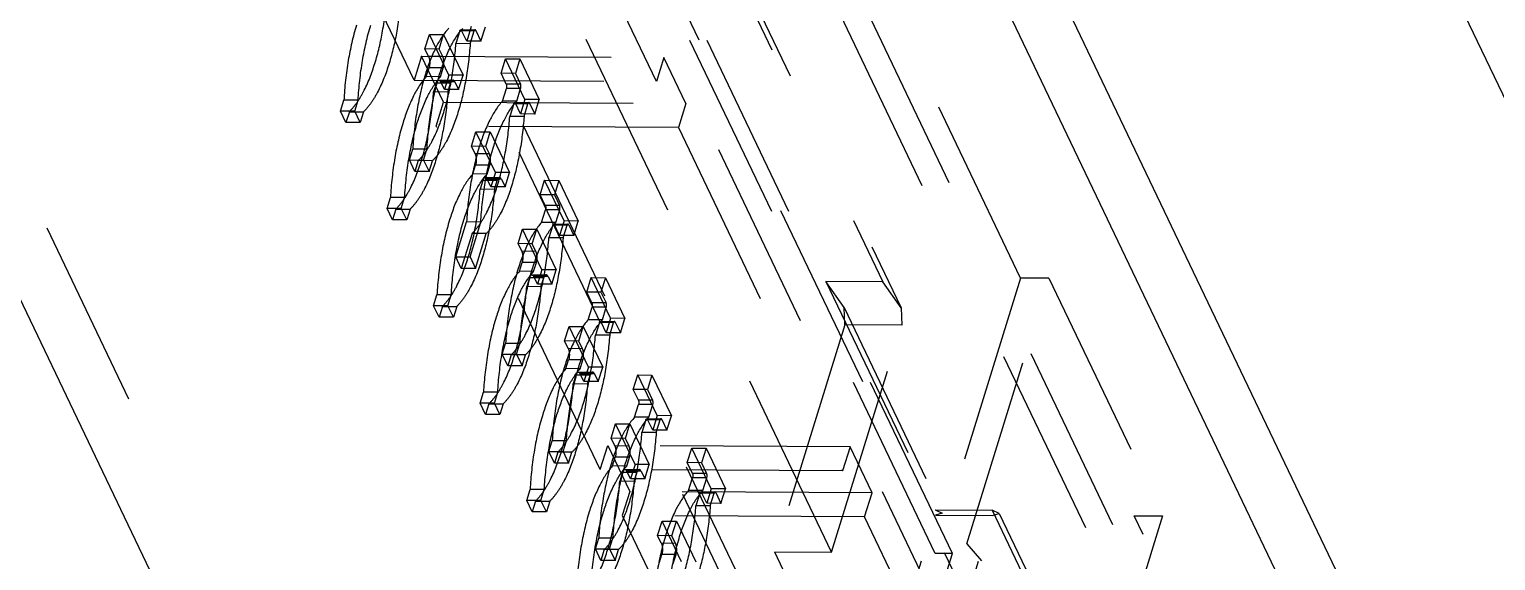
# Model space of a CAD drawing. Header units: millimetres. Extents: x 753 to 1632, y 352 to 973.
# Drawn here: x 1202.77 to 1226.53, y 806.15 to 814.77 of the extents above; entities that cross this region are included whole.
import ezdxf

# ---------------------------------------------------------------- set-up
doc = ezdxf.new("R2010")
doc.units = ezdxf.units.MM
doc.header["$LTSCALE"] = 30.734
doc.linetypes.add('HIDDEN', pattern=[0.2, 0.1, -0.1])
doc.layers.get('0').update_dxf_attribs({"linetype": 'CONTINUOUS'})
doc.layers.add('DEFAULT_2', color=8, linetype='HIDDEN')

msp = doc.modelspace()

# ---------------------------------------------------------------- linework, layer by layer
at = {"color": 3, "linetype": 'Continuous'}
for p, q in [((1200.01725, 815.84348), (1211.8928, 790.98005)), ((1230.18248, 790.87127), (1218.30693, 815.73469)), ((1225.6967, 815.69074), (1237.57225, 790.82731))]:
    msp.add_line(p, q, dxfattribs=at)
at = {"color": 7, "linetype": 'Continuous'}
msp.add_line((1230.56979, 792.12459), (1219.29567, 815.72881), dxfattribs=at)
at = {"layer": 'DEFAULT_2', "color": 8, "linetype": 'HIDDEN'}
for p, q in [((1209.64409, 822.92325), (1220.09161, 801.04965)), ((1210.82678, 822.76126), (1216.59979, 810.67452)), ((1222.9733, 801.18746), (1212.67422, 822.75027)), ((1218.82728, 810.73565), (1213.01568, 822.90319)), ((1211.12034, 822.33813), (1216.89335, 810.2514)), ((1222.5345, 801.14059), (1212.41355, 822.33044)), ((1208.11587, 818.76908), (1218.86028, 796.27389)), ((1217.4475, 806.27069), (1211.48745, 818.74902)), ((1208.05251, 818.32318), (1218.3694, 796.72308)), ((1215.7666, 806.28878), (1209.9936, 818.37552)), ((1211.28681, 818.36782), (1221.28899, 797.4266)), ((1217.72461, 806.26904), (1211.97833, 818.29983)), ((1200.40455, 817.0968), (1212.28011, 792.23338)), ((1209.00304, 813.94636), (1207.60469, 816.87403)), ((1212.92885, 813.92301), (1211.53051, 816.85068)), ((1209.17919, 814.45366), (1209.25181, 814.68866)), ((1209.56651, 814.02978), (1209.25181, 814.68866)), ((1209.25181, 814.68866), (1209.48274, 814.68729)), ((1209.41012, 814.45229), (1209.48274, 814.68729)), ((1209.48274, 814.68729), (1209.79744, 814.02841)), ((1209.74574, 814.74576), (1209.68218, 814.54008)), ((1209.97667, 814.74439), (1209.74574, 814.74576)), ((1209.76088, 814.76468), (1209.99181, 814.76331)), ((1209.85582, 814.5798), (1209.77269, 814.75385)), ((1210.00362, 814.75247), (1209.77269, 814.75385)), ((1209.92844, 814.8148), (1209.85582, 814.5798)), ((1209.91311, 814.53871), (1209.97667, 814.74439)), ((1210.00362, 814.75247), (1210.08675, 814.57843)), ((1210.08675, 814.57843), (1210.15937, 814.81343)), ((1209.23857, 814.32935), (1209.17919, 814.45366)), ((1209.41012, 814.45229), (1209.17919, 814.45366)), ((1209.4695, 814.32797), (1209.41012, 814.45229)), ((1209.91311, 814.53871), (1209.68218, 814.54008)), ((1210.08675, 814.57843), (1209.85582, 814.5798)), ((1209.12407, 814.33802), (1209.00304, 813.94636)), ((1209.48034, 813.59212), (1209.12407, 814.33802)), ((1209.12407, 814.33802), (1213.04989, 814.31467)), ((1209.2015, 814.0037), (1209.24569, 814.14671)), ((1209.4695, 814.32797), (1209.23857, 814.32935)), ((1209.47662, 814.14534), (1209.24569, 814.14671)), ((1209.43243, 814.00233), (1209.47662, 814.14534)), ((1210.41328, 814.05773), (1210.4859, 814.29273)), ((1210.8006, 813.63385), (1210.4859, 814.29273)), ((1210.4859, 814.29273), (1210.71683, 814.29136)), ((1210.71683, 814.29136), (1210.64421, 814.05636)), ((1210.71683, 814.29136), (1211.03153, 813.63248)), ((1213.04989, 814.31467), (1212.92885, 813.92301)), ((1213.40615, 813.56877), (1213.04989, 814.31467)), ((1209.00304, 813.94636), (1212.92885, 813.92301)), ((1209.43243, 814.00233), (1209.2015, 814.0037)), ((1209.36445, 813.89807), (1209.32026, 813.75507)), ((1209.59538, 813.8967), (1209.36445, 813.89807)), ((1209.40382, 813.94727), (1209.63475, 813.94589)), ((1209.49389, 813.79478), (1209.43451, 813.9191)), ((1209.66544, 813.91773), (1209.43451, 813.9191)), ((1209.56651, 814.02978), (1209.49389, 813.79478)), ((1209.55119, 813.75369), (1209.59538, 813.8967)), ((1209.79744, 814.02841), (1209.56651, 814.02978)), ((1209.66544, 813.91773), (1209.72482, 813.79341)), ((1209.72482, 813.79341), (1209.79744, 814.02841)), ((1210.49641, 813.88369), (1210.41328, 814.05773)), ((1210.64421, 814.05636), (1210.41328, 814.05773)), ((1210.72734, 813.88232), (1210.49641, 813.88369)), ((1210.64421, 814.05636), (1210.72734, 813.88232)), ((1209.55119, 813.75369), (1209.32026, 813.75507)), ((1209.72482, 813.79341), (1209.49389, 813.79478)), ((1210.43559, 813.60777), (1210.49915, 813.81345)), ((1210.73008, 813.81207), (1210.49915, 813.81345)), ((1210.66652, 813.6064), (1210.73008, 813.81207)), ((1207.81171, 813.44631), (1207.866, 813.62198)), ((1207.90078, 813.25983), (1207.81171, 813.44631)), ((1208.04264, 813.44494), (1207.81171, 813.44631)), ((1208.09693, 813.62061), (1207.866, 813.62198)), ((1207.95506, 813.43551), (1207.90078, 813.25983)), ((1207.95506, 813.43551), (1208.18599, 813.43413)), ((1208.04264, 813.44494), (1208.09693, 813.62061)), ((1208.13171, 813.25846), (1208.04264, 813.44494)), ((1208.18599, 813.43413), (1208.13171, 813.25846)), ((1209.35931, 813.20046), (1209.48034, 813.59212)), ((1209.48034, 813.59212), (1213.40615, 813.56877)), ((1210.66652, 813.6064), (1210.43559, 813.60777)), ((1210.6179, 813.56481), (1210.55435, 813.35914)), ((1210.84884, 813.56344), (1210.6179, 813.56481)), ((1210.63305, 813.58373), (1210.86398, 813.58236)), ((1210.72798, 813.39885), (1210.64485, 813.5729)), ((1210.87578, 813.57152), (1210.64485, 813.5729)), ((1210.8006, 813.63385), (1210.72798, 813.39885)), ((1210.78528, 813.35776), (1210.84884, 813.56344)), ((1211.03153, 813.63248), (1210.8006, 813.63385)), ((1210.87578, 813.57152), (1210.95891, 813.39748)), ((1210.95891, 813.39748), (1211.03153, 813.63248)), ((1213.40615, 813.56877), (1213.28512, 813.17711)), ((1208.13171, 813.25846), (1207.90078, 813.25983)), ((1212.01943, 807.63105), (1209.35931, 813.20046)), ((1213.28512, 813.17711), (1209.35931, 813.20046)), ((1210.78528, 813.35776), (1210.55435, 813.35914)), ((1210.95891, 813.39748), (1210.72798, 813.39885)), ((1213.28512, 813.17711), (1215.94524, 807.6077)), ((1209.93329, 812.87484), (1210.00591, 813.10984)), ((1210.32061, 812.45095), (1210.00591, 813.10984)), ((1210.00591, 813.10984), (1210.23684, 813.10846)), ((1210.16422, 812.87346), (1210.23684, 813.10846)), ((1210.23684, 813.10846), (1210.55154, 812.44958)), ((1208.92774, 812.6525), (1208.98202, 812.82817)), ((1209.21295, 812.8268), (1208.98202, 812.82817)), ((1209.15867, 812.65113), (1209.21295, 812.8268)), ((1209.99266, 812.75052), (1209.93329, 812.87484)), ((1210.16422, 812.87346), (1209.93329, 812.87484)), ((1210.2236, 812.74915), (1209.99266, 812.75052)), ((1210.2236, 812.74915), (1210.16422, 812.87346)), ((1209.0168, 812.46602), (1208.92774, 812.6525)), ((1208.92774, 812.6525), (1209.15867, 812.65113)), ((1209.07109, 812.6417), (1209.0168, 812.46602)), ((1209.24773, 812.46465), (1209.0168, 812.46602)), ((1209.30202, 812.64032), (1209.07109, 812.6417)), ((1209.15867, 812.65113), (1209.24773, 812.46465)), ((1209.24773, 812.46465), (1209.30202, 812.64032)), ((1209.9556, 812.42487), (1209.99979, 812.56788)), ((1210.23072, 812.56651), (1209.99979, 812.56788)), ((1210.18653, 812.4235), (1210.23072, 812.56651)), ((1210.18653, 812.4235), (1209.9556, 812.42487)), ((1210.11855, 812.31925), (1210.07435, 812.17624)), ((1210.34948, 812.31787), (1210.11855, 812.31925)), ((1210.15792, 812.36844), (1210.38885, 812.36707)), ((1210.24799, 812.21596), (1210.18861, 812.34027)), ((1210.41954, 812.3389), (1210.18861, 812.34027)), ((1210.32061, 812.45095), (1210.24799, 812.21596)), ((1210.30528, 812.17486), (1210.34948, 812.31787)), ((1210.55154, 812.44958), (1210.32061, 812.45095)), ((1210.41954, 812.3389), (1210.47892, 812.21458)), ((1210.47892, 812.21458), (1210.55154, 812.44958)), ((1211.04634, 812.08724), (1211.11896, 812.32224)), ((1211.43367, 811.66336), (1211.11896, 812.32224)), ((1211.11896, 812.32224), (1211.34989, 812.32087)), ((1211.34989, 812.32087), (1211.27727, 812.08587)), ((1211.34989, 812.32087), (1211.6646, 811.66199)), ((1208.56581, 811.86748), (1208.62009, 812.04315)), ((1208.85103, 812.04178), (1208.62009, 812.04315)), ((1208.79674, 811.86611), (1208.85103, 812.04178)), ((1210.30528, 812.17486), (1210.07435, 812.17624)), ((1210.47892, 812.21458), (1210.24799, 812.21596)), ((1211.12947, 811.9132), (1211.04634, 812.08724)), ((1211.27727, 812.08587), (1211.04634, 812.08724)), ((1211.27727, 812.08587), (1211.3604, 811.91183)), ((1208.65487, 811.68101), (1208.56581, 811.86748)), ((1208.79674, 811.86611), (1208.56581, 811.86748)), ((1208.70916, 811.85668), (1208.65487, 811.68101)), ((1208.70916, 811.85668), (1208.94009, 811.8553)), ((1208.8858, 811.67963), (1208.79674, 811.86611)), ((1208.94009, 811.8553), (1208.8858, 811.67963)), ((1211.06866, 811.63728), (1211.13221, 811.84295)), ((1211.3604, 811.91183), (1211.12947, 811.9132)), ((1211.36314, 811.84158), (1211.13221, 811.84295)), ((1211.29959, 811.63591), (1211.36314, 811.84158)), ((1208.8858, 811.67963), (1208.65487, 811.68101)), ((1209.67886, 811.07989), (1209.85419, 811.64722)), ((1210.08512, 811.64585), (1209.85419, 811.64722)), ((1209.9098, 811.07851), (1210.08512, 811.64585)), ((1210.68738, 811.29601), (1210.76, 811.53101)), ((1211.07471, 810.87213), (1210.76, 811.53101)), ((1210.76, 811.53101), (1210.99093, 811.52963)), ((1210.91832, 811.29464), (1210.99093, 811.52963)), ((1210.99093, 811.52963), (1211.30564, 810.87075)), ((1211.29959, 811.63591), (1211.06866, 811.63728)), ((1211.25097, 811.59432), (1211.18741, 811.38865)), ((1211.4819, 811.59295), (1211.25097, 811.59432)), ((1211.26611, 811.61324), (1211.49704, 811.61187)), ((1211.36105, 811.42836), (1211.27792, 811.60241)), ((1211.50885, 811.60103), (1211.27792, 811.60241)), ((1211.43367, 811.66336), (1211.36105, 811.42836)), ((1211.41834, 811.38727), (1211.4819, 811.59295)), ((1211.6646, 811.66199), (1211.43367, 811.66336)), ((1211.50885, 811.60103), (1211.59198, 811.42699)), ((1211.59198, 811.42699), (1211.6646, 811.66199)), ((1209.94325, 811.46075), (1209.76793, 810.89341)), ((1210.17418, 811.45938), (1209.94325, 811.46075)), ((1209.99886, 810.89204), (1210.17418, 811.45938)), ((1210.74676, 811.17169), (1210.68738, 811.29601)), ((1210.91832, 811.29464), (1210.68738, 811.29601)), ((1210.97769, 811.17032), (1210.91832, 811.29464)), ((1211.41834, 811.38727), (1211.18741, 811.38865)), ((1211.59198, 811.42699), (1211.36105, 811.42836)), ((1209.76793, 810.89341), (1209.67886, 811.07989)), ((1209.67886, 811.07989), (1209.9098, 811.07851)), ((1209.9098, 811.07851), (1209.99886, 810.89204)), ((1210.97769, 811.17032), (1210.74676, 811.17169)), ((1209.99886, 810.89204), (1209.76793, 810.89341)), ((1210.7097, 810.84605), (1210.75389, 810.98905)), ((1210.94063, 810.84467), (1210.7097, 810.84605)), ((1210.98482, 810.98768), (1210.75389, 810.98905)), ((1210.94063, 810.84467), (1210.98482, 810.98768)), ((1211.07471, 810.87213), (1211.00209, 810.63713)), ((1211.30564, 810.87075), (1211.07471, 810.87213)), ((1211.23302, 810.63576), (1211.30564, 810.87075)), ((1210.87265, 810.74042), (1210.82845, 810.59741)), ((1211.05938, 810.59604), (1210.82845, 810.59741)), ((1211.10358, 810.73905), (1210.87265, 810.74042)), ((1210.91201, 810.78961), (1211.14294, 810.78824)), ((1211.00209, 810.63713), (1210.94271, 810.76145)), ((1211.17364, 810.76007), (1210.94271, 810.76145)), ((1211.23302, 810.63576), (1211.00209, 810.63713)), ((1211.05938, 810.59604), (1211.10358, 810.73905)), ((1211.17364, 810.76007), (1211.23302, 810.63576)), ((1211.80044, 810.50842), (1211.87306, 810.74341)), ((1212.18776, 810.08453), (1211.87306, 810.74341)), ((1211.87306, 810.74341), (1212.10399, 810.74204)), ((1212.10399, 810.74204), (1212.03137, 810.50704)), ((1212.10399, 810.74204), (1212.41869, 810.08316)), ((1215.67606, 810.68002), (1217.44552, 806.97537)), ((1215.96963, 810.2569), (1215.67606, 810.68002)), ((1216.59979, 810.67452), (1215.67606, 810.68002)), ((1216.89335, 810.2514), (1216.59979, 810.67452)), ((1218.82728, 810.73565), (1217.4475, 806.27069)), ((1217.95777, 806.42461), (1219.28914, 810.73291)), ((1219.28914, 810.73291), (1218.82728, 810.73565)), ((1219.28914, 810.73291), (1221.12985, 806.87907)), ((1209.31991, 810.28865), (1209.37419, 810.46433)), ((1209.60512, 810.46295), (1209.37419, 810.46433)), ((1209.55084, 810.28728), (1209.60512, 810.46295)), ((1211.88357, 810.33437), (1211.80044, 810.50842)), ((1212.03137, 810.50704), (1211.80044, 810.50842)), ((1212.1145, 810.333), (1211.88357, 810.33437)), ((1212.03137, 810.50704), (1212.1145, 810.333)), ((1209.40897, 810.10218), (1209.31991, 810.28865)), ((1209.55084, 810.28728), (1209.31991, 810.28865)), ((1209.46326, 810.27785), (1209.40897, 810.10218)), ((1209.6399, 810.1008), (1209.40897, 810.10218)), ((1209.46326, 810.27785), (1209.69419, 810.27648)), ((1209.6399, 810.1008), (1209.55084, 810.28728)), ((1209.69419, 810.27648), (1209.6399, 810.1008)), ((1211.82275, 810.05845), (1211.88631, 810.26413)), ((1212.11724, 810.26275), (1211.88631, 810.26413)), ((1212.05368, 810.05708), (1212.11724, 810.26275)), ((1212.18776, 810.08453), (1212.11514, 809.84954)), ((1212.41869, 810.08316), (1212.18776, 810.08453)), ((1212.34607, 809.84816), (1212.41869, 810.08316)), ((1215.98059, 809.97591), (1215.96963, 810.2569)), ((1215.96963, 810.2569), (1217.56095, 806.9252)), ((1216.89335, 810.2514), (1216.90431, 809.97042)), ((1211.44148, 809.71718), (1211.5141, 809.95218)), ((1211.8288, 809.2933), (1211.5141, 809.95218)), ((1211.5141, 809.95218), (1211.74503, 809.95081)), ((1211.67241, 809.71581), (1211.74503, 809.95081)), ((1211.74503, 809.95081), (1212.05973, 809.29193)), ((1212.05368, 810.05708), (1211.82275, 810.05845)), ((1212.00507, 810.01549), (1211.94151, 809.80982)), ((1212.236, 810.01412), (1212.00507, 810.01549)), ((1212.02021, 810.03441), (1212.25114, 810.03304)), ((1212.11514, 809.84954), (1212.03202, 810.02358)), ((1212.26295, 810.02221), (1212.03202, 810.02358)), ((1212.34607, 809.84816), (1212.11514, 809.84954)), ((1212.17244, 809.80844), (1212.236, 810.01412)), ((1212.26295, 810.02221), (1212.34607, 809.84816)), ((1215.98059, 809.97591), (1214.84288, 806.29428)), ((1215.7666, 806.28878), (1216.90431, 809.97042)), ((1216.90431, 809.97042), (1215.98059, 809.97591)), ((1210.43296, 809.50106), (1210.48725, 809.67673)), ((1210.71818, 809.67536), (1210.48725, 809.67673)), ((1210.66389, 809.49969), (1210.71818, 809.67536)), ((1211.50086, 809.59286), (1211.44148, 809.71718)), ((1211.67241, 809.71581), (1211.44148, 809.71718)), ((1211.73179, 809.59149), (1211.67241, 809.71581)), ((1212.17244, 809.80844), (1211.94151, 809.80982)), ((1210.52203, 809.31458), (1210.43296, 809.50106)), ((1210.43296, 809.50106), (1210.66389, 809.49969)), ((1210.57632, 809.49026), (1210.52203, 809.31458)), ((1210.80725, 809.48888), (1210.57632, 809.49026)), ((1210.66389, 809.49969), (1210.75296, 809.31321)), ((1210.75296, 809.31321), (1210.80725, 809.48888)), ((1211.46379, 809.26722), (1211.50799, 809.41023)), ((1211.73179, 809.59149), (1211.50086, 809.59286)), ((1211.73892, 809.40885), (1211.50799, 809.41023)), ((1211.69472, 809.26584), (1211.73892, 809.40885)), ((1210.75296, 809.31321), (1210.52203, 809.31458)), ((1211.69472, 809.26584), (1211.46379, 809.26722)), ((1211.62674, 809.16159), (1211.58255, 809.01858)), ((1211.85767, 809.16022), (1211.62674, 809.16159)), ((1211.66611, 809.21078), (1211.89704, 809.20941)), ((1211.75618, 809.0583), (1211.69681, 809.18262)), ((1211.92774, 809.18124), (1211.69681, 809.18262)), ((1211.8288, 809.2933), (1211.75618, 809.0583)), ((1211.81348, 809.01721), (1211.85767, 809.16022)), ((1212.05973, 809.29193), (1211.8288, 809.2933)), ((1211.92774, 809.18124), (1211.98712, 809.05693)), ((1211.98712, 809.05693), (1212.05973, 809.29193)), ((1212.55454, 808.92959), (1212.62716, 809.16459)), ((1212.94186, 808.50571), (1212.62716, 809.16459)), ((1212.62716, 809.16459), (1212.85809, 809.16321)), ((1212.85809, 809.16321), (1212.78547, 808.92821)), ((1212.85809, 809.16321), (1213.17279, 808.50433)), ((1211.81348, 809.01721), (1211.58255, 809.01858)), ((1211.98712, 809.05693), (1211.75618, 809.0583)), ((1212.63767, 808.75554), (1212.55454, 808.92959)), ((1212.78547, 808.92821), (1212.55454, 808.92959)), ((1212.78547, 808.92821), (1212.8686, 808.75417)), ((1210.074, 808.70983), (1210.12829, 808.8855)), ((1210.16307, 808.52335), (1210.074, 808.70983)), ((1210.30493, 808.70845), (1210.074, 808.70983)), ((1210.35922, 808.88413), (1210.12829, 808.8855)), ((1210.21736, 808.69902), (1210.16307, 808.52335)), ((1210.21736, 808.69902), (1210.44829, 808.69765)), ((1210.30493, 808.70845), (1210.35922, 808.88413)), ((1210.394, 808.52198), (1210.30493, 808.70845)), ((1210.44829, 808.69765), (1210.394, 808.52198)), ((1212.57685, 808.47962), (1212.64041, 808.6853)), ((1212.8686, 808.75417), (1212.63767, 808.75554)), ((1212.87134, 808.68393), (1212.64041, 808.6853)), ((1212.80778, 808.47825), (1212.87134, 808.68393)), ((1210.394, 808.52198), (1210.16307, 808.52335)), ((1212.80778, 808.47825), (1212.57685, 808.47962)), ((1212.75917, 808.43666), (1212.69561, 808.23099)), ((1212.9901, 808.43529), (1212.75917, 808.43666)), ((1212.77431, 808.45558), (1213.00524, 808.45421)), ((1212.86924, 808.27071), (1212.78611, 808.44475)), ((1213.01704, 808.44338), (1212.78611, 808.44475)), ((1212.94186, 808.50571), (1212.86924, 808.27071)), ((1212.92654, 808.22962), (1212.9901, 808.43529)), ((1213.17279, 808.50433), (1212.94186, 808.50571)), ((1213.01704, 808.44338), (1213.10017, 808.26933)), ((1213.10017, 808.26933), (1213.17279, 808.50433)), ((1212.19558, 808.13835), (1212.2682, 808.37335)), ((1212.5829, 807.71447), (1212.2682, 808.37335)), ((1212.2682, 808.37335), (1212.49913, 808.37198)), ((1212.42651, 808.13698), (1212.49913, 808.37198)), ((1212.49913, 808.37198), (1212.81383, 807.7131)), ((1212.92654, 808.22962), (1212.69561, 808.23099)), ((1213.10017, 808.26933), (1212.86924, 808.27071)), ((1211.18706, 807.92223), (1211.24135, 808.09791)), ((1211.47228, 808.09653), (1211.24135, 808.09791)), ((1211.41799, 807.92086), (1211.47228, 808.09653)), ((1212.01943, 807.63105), (1212.14046, 808.02271)), ((1212.14046, 808.02271), (1212.49673, 807.27681)), ((1216.06628, 807.99936), (1212.14046, 808.02271)), ((1212.25496, 808.01404), (1212.19558, 808.13835)), ((1212.42651, 808.13698), (1212.19558, 808.13835)), ((1212.48589, 808.01266), (1212.25496, 808.01404)), ((1212.48589, 808.01266), (1212.42651, 808.13698)), ((1213.42967, 807.74242), (1213.50229, 807.97742)), ((1213.81699, 807.31854), (1213.50229, 807.97742)), ((1213.50229, 807.97742), (1213.73322, 807.97605)), ((1213.73322, 807.97605), (1213.6606, 807.74105)), ((1213.73322, 807.97605), (1214.04792, 807.31717)), ((1216.06628, 807.99936), (1215.94524, 807.6077)), ((1216.42254, 807.25346), (1216.06628, 807.99936)), ((1211.27613, 807.73576), (1211.18706, 807.92223)), ((1211.18706, 807.92223), (1211.41799, 807.92086)), ((1211.33041, 807.91143), (1211.27613, 807.73576)), ((1211.50706, 807.73438), (1211.27613, 807.73576)), ((1211.56134, 807.91006), (1211.33041, 807.91143)), ((1211.41799, 807.92086), (1211.50706, 807.73438)), ((1211.50706, 807.73438), (1211.56134, 807.91006)), ((1212.21789, 807.68839), (1212.26209, 807.8314)), ((1212.49302, 807.83002), (1212.26209, 807.8314)), ((1212.44882, 807.68702), (1212.49302, 807.83002)), ((1212.5829, 807.71447), (1212.51028, 807.47947)), ((1212.81383, 807.7131), (1212.5829, 807.71447)), ((1212.74121, 807.4781), (1212.81383, 807.7131)), ((1213.5128, 807.56838), (1213.42967, 807.74242)), ((1213.6606, 807.74105), (1213.42967, 807.74242)), ((1213.6606, 807.74105), (1213.74373, 807.56701)), ((1215.94524, 807.6077), (1212.01943, 807.63105)), ((1212.44882, 807.68702), (1212.21789, 807.68839)), ((1212.38084, 807.58276), (1212.33665, 807.43976)), ((1212.61177, 807.58139), (1212.38084, 807.58276)), ((1212.42021, 807.63196), (1212.65114, 807.63058)), ((1212.51028, 807.47947), (1212.4509, 807.60379)), ((1212.68184, 807.60242), (1212.4509, 807.60379)), ((1212.74121, 807.4781), (1212.51028, 807.47947)), ((1212.56758, 807.43838), (1212.61177, 807.58139)), ((1212.68184, 807.60242), (1212.74121, 807.4781)), ((1213.45198, 807.29246), (1213.51554, 807.49813)), ((1213.74373, 807.56701), (1213.5128, 807.56838)), ((1213.74647, 807.49676), (1213.51554, 807.49813)), ((1213.68291, 807.29109), (1213.74647, 807.49676)), ((1210.8281, 807.131), (1210.88239, 807.30667)), ((1211.11332, 807.3053), (1210.88239, 807.30667)), ((1211.05903, 807.12963), (1211.11332, 807.3053)), ((1212.56758, 807.43838), (1212.33665, 807.43976)), ((1212.49673, 807.27681), (1212.3757, 806.88515)), ((1216.42254, 807.25346), (1212.49673, 807.27681)), ((1213.68291, 807.29109), (1213.45198, 807.29246)), ((1213.6343, 807.2495), (1213.57074, 807.04383)), ((1213.86523, 807.24813), (1213.6343, 807.2495)), ((1213.64944, 807.26842), (1213.88037, 807.26705)), ((1213.74437, 807.08354), (1213.66124, 807.25759)), ((1213.89217, 807.25621), (1213.66124, 807.25759)), ((1213.81699, 807.31854), (1213.74437, 807.08354)), ((1213.80167, 807.04245), (1213.86523, 807.24813)), ((1214.04792, 807.31717), (1213.81699, 807.31854)), ((1213.89217, 807.25621), (1213.9753, 807.08217)), ((1213.9753, 807.08217), (1214.04792, 807.31717)), ((1216.30151, 806.86179), (1216.42254, 807.25346)), ((1210.91717, 806.94452), (1210.8281, 807.131)), ((1211.05903, 807.12963), (1210.8281, 807.131)), ((1210.97146, 807.1202), (1210.91717, 806.94452)), ((1210.97146, 807.1202), (1211.20239, 807.11882)), ((1211.1481, 806.94315), (1211.05903, 807.12963)), ((1211.20239, 807.11882), (1211.1481, 806.94315)), ((1213.80167, 807.04245), (1213.57074, 807.04383)), ((1213.9753, 807.08217), (1213.74437, 807.08354)), ((1211.1481, 806.94315), (1210.91717, 806.94452)), ((1212.3757, 806.88515), (1217.92158, 795.27392)), ((1216.30151, 806.86179), (1212.3757, 806.88515)), ((1212.94968, 806.55953), (1213.0223, 806.79452)), ((1213.337, 806.13564), (1213.0223, 806.79452)), ((1213.0223, 806.79452), (1213.25323, 806.79315)), ((1213.18061, 806.55815), (1213.25323, 806.79315)), ((1213.25323, 806.79315), (1213.56793, 806.13427)), ((1217.27679, 804.81989), (1216.30151, 806.86179)), ((1216.31545, 803.21121), (1217.45316, 806.89285)), ((1217.23917, 803.20572), (1218.37688, 806.88735)), ((1217.44552, 806.97537), (1218.36924, 806.96987)), ((1217.44552, 806.97537), (1217.56095, 806.9252)), ((1217.56095, 806.9252), (1217.45316, 806.89285)), ((1217.45316, 806.89285), (1218.37688, 806.88735)), ((1218.36924, 806.96987), (1221.12586, 801.19845)), ((1218.48467, 806.9197), (1218.36924, 806.96987)), ((1218.37688, 806.88735), (1218.48467, 806.9197)), ((1218.48467, 806.9197), (1221.24129, 801.14828)), ((1219.28821, 802.41686), (1220.66799, 806.88182)), ((1221.12985, 806.87907), (1219.79848, 802.57078)), ((1220.66799, 806.88182), (1221.12985, 806.87907)), ((1223.4632, 801.02959), (1220.66799, 806.88182)), ((1211.94116, 806.34341), (1211.99545, 806.51908)), ((1212.22638, 806.5177), (1211.99545, 806.51908)), ((1213.00906, 806.43521), (1212.94968, 806.55953)), ((1213.18061, 806.55815), (1212.94968, 806.55953)), ((1213.23999, 806.43384), (1213.18061, 806.55815)), ((1212.03023, 806.15693), (1211.94116, 806.34341)), ((1211.94116, 806.34341), (1212.17209, 806.34203)), ((1212.08451, 806.3326), (1212.03023, 806.15693)), ((1212.31544, 806.33123), (1212.08451, 806.3326)), ((1212.17209, 806.34203), (1212.22638, 806.5177)), ((1212.17209, 806.34203), (1212.26116, 806.15556)), ((1212.26116, 806.15556), (1212.31544, 806.33123)), ((1213.23999, 806.43384), (1213.00906, 806.43521)), ((1214.84288, 806.29428), (1216.31545, 803.21121)), ((1214.84288, 806.29428), (1215.7666, 806.28878)), ((1219.79848, 802.57078), (1217.95777, 806.42461)), ((1217.95777, 806.42461), (1218.19635, 806.14852)), ((1212.26116, 806.15556), (1212.03023, 806.15693)), ((1212.97199, 806.10956), (1213.01618, 806.25257)), ((1213.24711, 806.2512), (1213.01618, 806.25257)), ((1213.20292, 806.10819), (1213.24711, 806.2512)), ((1217.27679, 804.81989), (1217.72461, 806.26904)), ((1217.72461, 806.26904), (1217.4475, 806.27069))]:
    msp.add_line(p, q, dxfattribs=at)
for points, start_tangent, end_tangent in [([(1208.36779, 814.21727), (1208.49341, 814.7443), (1208.56616, 815.33389)], (0.29524737, 0.95542084), (0.072938, 0.99733648)), ([(1208.79709, 815.33252), (1208.72434, 814.74292), (1208.59872, 814.2159)], (-0.072938, -0.99733648), (-0.29524737, -0.95542084)), ([(1208.0709, 814.83885), (1207.93723, 814.26536), (1207.866, 813.62198)], (-0.29524737, -0.95542084), (-0.05710629, -0.9983681)), ([(1208.09693, 813.62061), (1208.16816, 814.26399), (1208.30183, 814.83748)], (0.05710629, 0.9983681), (0.29524737, 0.95542084)), ([(1209.56343, 814.78872), (1209.35777, 814.4774), (1209.18692, 814.04505)], (-0.66828764, -0.74390297), (-0.29524737, -0.95542084)), ([(1209.41785, 814.04367), (1209.5887, 814.47602), (1209.79436, 814.78735)], (0.29524737, 0.95542084), (0.66828764, 0.74390297)), ([(1209.74574, 814.74576), (1209.74883, 814.7537), (1209.76092, 814.76468)], (0.29524737, 0.95542084), (0.9999345, -0.0114455)), ([(1209.76092, 814.76468), (1209.76409, 814.76395), (1209.77269, 814.75385)], (0.9999345, -0.0114455), (0.43099323, -0.90235516)), ([(1209.99185, 814.76331), (1209.98755, 814.76209), (1209.97667, 814.74439)], (-0.99993413, 0.01147738), (-0.29524737, -0.95542084)), ([(1210.00362, 814.75247), (1210.001, 814.75705), (1209.99185, 814.76331)], (-0.43099323, 0.90235516), (-0.99993413, 0.01147738)), ([(1209.48381, 813.42346), (1209.60944, 813.95049), (1209.68218, 814.54008)], (0.29524737, 0.95542084), (0.072938, 0.99733648)), ([(1209.91311, 814.53871), (1209.84037, 813.94911), (1209.71474, 813.42209)], (-0.072938, -0.99733648), (-0.29524737, -0.95542084)), ([(1207.95506, 813.43551), (1208.07212, 813.57535), (1208.18123, 813.75452), (1208.36779, 814.21727)], (0.71026715, 0.70393222), (0.29524737, 0.95542084)), ([(1208.59872, 814.2159), (1208.41216, 813.75315), (1208.30305, 813.57398), (1208.18599, 813.43413)], (-0.29524737, -0.95542084), (-0.71026715, -0.70393222)), ([(1209.23857, 814.32935), (1209.25094, 814.29067), (1209.25664, 814.24238), (1209.24569, 814.14671)], (0.43099323, -0.90235516), (-0.29524737, -0.95542084)), ([(1209.47662, 814.14534), (1209.48757, 814.24101), (1209.48187, 814.28929), (1209.4695, 814.32797)], (0.29524737, 0.95542084), (-0.43099323, 0.90235516)), ([(1209.2015, 814.0037), (1208.99584, 813.69238), (1208.825, 813.26003)], (-0.66828764, -0.74390297), (-0.29524737, -0.95542084)), ([(1209.18692, 814.04505), (1209.05326, 813.47155), (1208.98202, 812.82817)], (-0.29524737, -0.95542084), (-0.05710629, -0.9983681)), ([(1209.05593, 813.25865), (1209.22677, 813.691), (1209.43243, 814.00233)], (0.29524737, 0.95542084), (0.66828764, 0.74390297)), ([(1209.21295, 812.8268), (1209.28419, 813.47018), (1209.41785, 814.04367)], (0.05710629, 0.9983681), (0.29524737, 0.95542084)), ([(1209.36445, 813.89807), (1209.38202, 813.93437), (1209.40377, 813.94726)], (0.29524737, 0.95542084), (0.99999288, -0.00377348)), ([(1209.40377, 813.94726), (1209.41205, 813.94542), (1209.43451, 813.9191)], (0.99999288, -0.00377348), (0.43099323, -0.90235516)), ([(1209.6347, 813.94589), (1209.61295, 813.93299), (1209.59538, 813.8967)], (-0.99999288, 0.00377348), (-0.29524737, -0.95542084)), ([(1209.66544, 813.91773), (1209.65859, 813.92972), (1209.6347, 813.94589)], (-0.43099323, 0.90235516), (-0.99999288, 0.00377348)), ([(1210.49641, 813.88369), (1210.50336, 813.85024), (1210.49915, 813.81345)], (0.43099323, -0.90235516), (-0.29524737, -0.95542084)), ([(1209.12189, 812.63844), (1209.24751, 813.16547), (1209.32026, 813.75507)], (0.29524737, 0.95542084), (0.072938, 0.99733648)), ([(1209.55119, 813.75369), (1209.47844, 813.16409), (1209.35282, 812.63707)], (-0.072938, -0.99733648), (-0.29524737, -0.95542084)), ([(1210.73008, 813.81207), (1210.73429, 813.84887), (1210.72734, 813.88232)], (0.29524737, 0.95542084), (-0.43099323, 0.90235516)), ([(1209.07109, 812.6417), (1209.18815, 812.78155), (1209.29725, 812.96071), (1209.48381, 813.42346)], (0.71026715, 0.70393222), (0.29524737, 0.95542084)), ([(1209.71474, 813.42209), (1209.52818, 812.95934), (1209.41908, 812.78017), (1209.30202, 812.64032)], (-0.29524737, -0.95542084), (-0.71026715, -0.70393222)), ([(1210.43559, 813.60777), (1210.22993, 813.29645), (1210.05909, 812.8641)], (-0.66828764, -0.74390297), (-0.29524737, -0.95542084)), ([(1210.29002, 812.86272), (1210.46086, 813.29507), (1210.66652, 813.6064)], (0.29524737, 0.95542084), (0.66828764, 0.74390297)), ([(1210.6179, 813.56481), (1210.62099, 813.57275), (1210.63308, 813.58373)], (0.29524737, 0.95542084), (0.9999345, -0.0114455)), ([(1210.63308, 813.58373), (1210.63626, 813.583), (1210.64485, 813.5729)], (0.9999345, -0.0114455), (0.43099323, -0.90235516)), ([(1210.86401, 813.58236), (1210.85972, 813.58114), (1210.84884, 813.56344)], (-0.99993413, 0.01147738), (-0.29524737, -0.95542084)), ([(1210.87578, 813.57152), (1210.87317, 813.5761), (1210.86401, 813.58236)], (-0.43099323, 0.90235516), (-0.99993413, 0.01147738)), ([(1208.825, 813.26003), (1208.69133, 812.68653), (1208.62009, 812.04315)], (-0.29524737, -0.95542084), (-0.05710629, -0.9983681)), ([(1208.85103, 812.04178), (1208.92226, 812.68516), (1209.05593, 813.25865)], (0.05710629, 0.9983681), (0.29524737, 0.95542084)), ([(1210.35598, 812.24251), (1210.4816, 812.76954), (1210.55435, 813.35914)], (0.29524737, 0.95542084), (0.072938, 0.99733648)), ([(1210.78528, 813.35776), (1210.71253, 812.76816), (1210.58691, 812.24114)], (-0.072938, -0.99733648), (-0.29524737, -0.95542084)), ([(1210.05909, 812.8641), (1209.92542, 812.2906), (1209.85419, 811.64722)], (-0.29524737, -0.95542084), (-0.05710629, -0.9983681)), ([(1209.99266, 812.75052), (1210.00504, 812.71184), (1210.01074, 812.66356), (1209.99979, 812.56788)], (0.43099323, -0.90235516), (-0.29524737, -0.95542084)), ([(1210.08512, 811.64585), (1210.15635, 812.28923), (1210.29002, 812.86272)], (0.05710629, 0.9983681), (0.29524737, 0.95542084)), ([(1210.23072, 812.56651), (1210.24167, 812.66218), (1210.23597, 812.71047), (1210.2236, 812.74915)], (0.29524737, 0.95542084), (-0.43099323, 0.90235516)), ([(1208.70916, 811.85668), (1208.82622, 811.99653), (1208.93533, 812.17569), (1209.12189, 812.63844)], (0.71026715, 0.70393222), (0.29524737, 0.95542084)), ([(1209.35282, 812.63707), (1209.16626, 812.17432), (1209.05715, 811.99515), (1208.94009, 811.8553)], (-0.29524737, -0.95542084), (-0.71026715, -0.70393222)), ([(1209.9556, 812.42487), (1209.74994, 812.11355), (1209.57909, 811.6812)], (-0.66828764, -0.74390297), (-0.29524737, -0.95542084)), ([(1209.81002, 811.67983), (1209.98087, 812.11218), (1210.18653, 812.4235)], (0.29524737, 0.95542084), (0.66828764, 0.74390297)), ([(1209.94325, 811.46075), (1210.06031, 811.6006), (1210.16942, 811.77976), (1210.35598, 812.24251)], (0.71026715, 0.70393222), (0.29524737, 0.95542084)), ([(1210.11855, 812.31925), (1210.13611, 812.35554), (1210.15787, 812.36843)], (0.29524737, 0.95542084), (0.99999288, -0.00377348)), ([(1210.15787, 812.36843), (1210.16615, 812.36659), (1210.18861, 812.34027)], (0.99999288, -0.00377348), (0.43099323, -0.90235516)), ([(1210.58691, 812.24114), (1210.40035, 811.77839), (1210.29124, 811.59922), (1210.17418, 811.45938)], (-0.29524737, -0.95542084), (-0.71026715, -0.70393222)), ([(1210.3888, 812.36706), (1210.36704, 812.35417), (1210.34948, 812.31787)], (-0.99999288, 0.00377348), (-0.29524737, -0.95542084)), ([(1210.41954, 812.3389), (1210.41269, 812.3509), (1210.3888, 812.36706)], (-0.43099323, 0.90235516), (-0.99999288, 0.00377348)), ([(1209.87598, 811.05961), (1210.00161, 811.58664), (1210.07435, 812.17624)], (0.29524737, 0.95542084), (0.072938, 0.99733648)), ([(1210.30528, 812.17486), (1210.23254, 811.58527), (1210.10691, 811.05824)], (-0.072938, -0.99733648), (-0.29524737, -0.95542084)), ([(1211.12947, 811.9132), (1211.13643, 811.87975), (1211.13221, 811.84295)], (0.43099323, -0.90235516), (-0.29524737, -0.95542084)), ([(1211.36314, 811.84158), (1211.36736, 811.87838), (1211.3604, 811.91183)], (0.29524737, 0.95542084), (-0.43099323, 0.90235516)), ([(1209.57909, 811.6812), (1209.44543, 811.1077), (1209.37419, 810.46433)], (-0.29524737, -0.95542084), (-0.05710629, -0.9983681)), ([(1209.60512, 810.46295), (1209.67636, 811.10633), (1209.81002, 811.67983)], (0.05710629, 0.9983681), (0.29524737, 0.95542084)), ([(1211.06866, 811.63728), (1210.863, 811.32596), (1210.69215, 810.89361)], (-0.66828764, -0.74390297), (-0.29524737, -0.95542084)), ([(1210.92308, 810.89223), (1211.09393, 811.32458), (1211.29959, 811.63591)], (0.29524737, 0.95542084), (0.66828764, 0.74390297)), ([(1211.25097, 811.59432), (1211.25405, 811.60226), (1211.26615, 811.61324)], (0.29524737, 0.95542084), (0.9999345, -0.0114455)), ([(1211.26615, 811.61324), (1211.26932, 811.61251), (1211.27792, 811.60241)], (0.9999345, -0.0114455), (0.43099323, -0.90235516)), ([(1211.49708, 811.61187), (1211.49278, 811.61065), (1211.4819, 811.59295)], (-0.99993413, 0.01147738), (-0.29524737, -0.95542084)), ([(1211.50885, 811.60103), (1211.50623, 811.60561), (1211.49708, 811.61187)], (-0.43099323, 0.90235516), (-0.99993413, 0.01147738)), ([(1210.98904, 810.27202), (1211.11466, 810.79905), (1211.18741, 811.38865)], (0.29524737, 0.95542084), (0.072938, 0.99733648)), ([(1211.41834, 811.38727), (1211.3456, 810.79767), (1211.21997, 810.27065)], (-0.072938, -0.99733648), (-0.29524737, -0.95542084)), ([(1209.46326, 810.27785), (1209.58032, 810.4177), (1209.68942, 810.59686), (1209.87598, 811.05961)], (0.71026715, 0.70393222), (0.29524737, 0.95542084)), ([(1210.10691, 811.05824), (1209.92035, 810.59549), (1209.81125, 810.41633), (1209.69419, 810.27648)], (-0.29524737, -0.95542084), (-0.71026715, -0.70393222)), ([(1210.74676, 811.17169), (1210.75914, 811.13301), (1210.76484, 811.08473), (1210.75389, 810.98905)], (0.43099323, -0.90235516), (-0.29524737, -0.95542084)), ([(1210.98482, 810.98768), (1210.99577, 811.08335), (1210.99007, 811.13164), (1210.97769, 811.17032)], (0.29524737, 0.95542084), (-0.43099323, 0.90235516)), ([(1210.7097, 810.84605), (1210.50404, 810.53472), (1210.33319, 810.10237)], (-0.66828764, -0.74390297), (-0.29524737, -0.95542084)), ([(1210.69215, 810.89361), (1210.55849, 810.32011), (1210.48725, 809.67673)], (-0.29524737, -0.95542084), (-0.05710629, -0.9983681)), ([(1210.56412, 810.101), (1210.73497, 810.53335), (1210.94063, 810.84467)], (0.29524737, 0.95542084), (0.66828764, 0.74390297)), ([(1210.71818, 809.67536), (1210.78942, 810.31874), (1210.92308, 810.89223)], (0.05710629, 0.9983681), (0.29524737, 0.95542084)), ([(1210.63008, 809.48079), (1210.75571, 810.00781), (1210.82845, 810.59741)], (0.29524737, 0.95542084), (0.072938, 0.99733648)), ([(1211.05938, 810.59604), (1210.98664, 810.00644), (1210.86101, 809.47941)], (-0.072938, -0.99733648), (-0.29524737, -0.95542084)), ([(1210.87265, 810.74042), (1210.89021, 810.77671), (1210.91196, 810.78961)], (0.29524737, 0.95542084), (0.99999288, -0.00377348)), ([(1210.91196, 810.78961), (1210.92025, 810.78777), (1210.94271, 810.76145)], (0.99999288, -0.00377348), (0.43099323, -0.90235516)), ([(1211.14289, 810.78823), (1211.12114, 810.77534), (1211.10358, 810.73905)], (-0.99999288, 0.00377348), (-0.29524737, -0.95542084)), ([(1211.17364, 810.76007), (1211.16679, 810.77207), (1211.14289, 810.78823)], (-0.43099323, 0.90235516), (-0.99999288, 0.00377348)), ([(1211.88357, 810.33437), (1211.89052, 810.30092), (1211.88631, 810.26413)], (0.43099323, -0.90235516), (-0.29524737, -0.95542084)), ([(1212.11724, 810.26275), (1212.12145, 810.29955), (1212.1145, 810.333)], (0.29524737, 0.95542084), (-0.43099323, 0.90235516)), ([(1210.33319, 810.10237), (1210.19953, 809.52888), (1210.12829, 808.8855)], (-0.29524737, -0.95542084), (-0.05710629, -0.9983681)), ([(1210.35922, 808.88413), (1210.43046, 809.5275), (1210.56412, 810.101)], (0.05710629, 0.9983681), (0.29524737, 0.95542084)), ([(1210.57632, 809.49026), (1210.69338, 809.63011), (1210.80248, 809.80927), (1210.98904, 810.27202)], (0.71026715, 0.70393222), (0.29524737, 0.95542084)), ([(1211.21997, 810.27065), (1211.03341, 809.8079), (1210.92431, 809.62873), (1210.80725, 809.48888)], (-0.29524737, -0.95542084), (-0.71026715, -0.70393222)), ([(1211.82275, 810.05845), (1211.61709, 809.74713), (1211.44625, 809.31478)], (-0.66828764, -0.74390297), (-0.29524737, -0.95542084)), ([(1211.67718, 809.3134), (1211.84802, 809.74575), (1212.05368, 810.05708)], (0.29524737, 0.95542084), (0.66828764, 0.74390297)), ([(1212.00507, 810.01549), (1212.00815, 810.02343), (1212.02025, 810.03442)], (0.29524737, 0.95542084), (0.9999345, -0.0114455)), ([(1212.02025, 810.03442), (1212.02342, 810.03368), (1212.03202, 810.02358)], (0.9999345, -0.0114455), (0.43099323, -0.90235516)), ([(1212.25118, 810.03304), (1212.24688, 810.03182), (1212.236, 810.01412)], (-0.99993413, 0.01147738), (-0.29524737, -0.95542084)), ([(1212.26295, 810.02221), (1212.26033, 810.02678), (1212.25118, 810.03304)], (-0.43099323, 0.90235516), (-0.99993413, 0.01147738)), ([(1211.74314, 808.69319), (1211.86876, 809.22022), (1211.94151, 809.80982)], (0.29524737, 0.95542084), (0.072938, 0.99733648)), ([(1212.17244, 809.80844), (1212.09969, 809.21885), (1211.97407, 808.69182)], (-0.072938, -0.99733648), (-0.29524737, -0.95542084)), ([(1210.21736, 808.69902), (1210.33442, 808.83887), (1210.44352, 809.01804), (1210.63008, 809.48079)], (0.71026715, 0.70393222), (0.29524737, 0.95542084)), ([(1210.86101, 809.47941), (1210.67445, 809.01666), (1210.56535, 808.8375), (1210.44829, 808.69765)], (-0.29524737, -0.95542084), (-0.71026715, -0.70393222)), ([(1211.50086, 809.59286), (1211.51323, 809.55419), (1211.51893, 809.5059), (1211.50799, 809.41023)], (0.43099323, -0.90235516), (-0.29524737, -0.95542084)), ([(1211.73892, 809.40885), (1211.74986, 809.50453), (1211.74417, 809.55281), (1211.73179, 809.59149)], (0.29524737, 0.95542084), (-0.43099323, 0.90235516)), ([(1211.46379, 809.26722), (1211.25813, 808.95589), (1211.08729, 808.52354)], (-0.66828764, -0.74390297), (-0.29524737, -0.95542084)), ([(1211.44625, 809.31478), (1211.31258, 808.74128), (1211.24135, 808.09791)], (-0.29524737, -0.95542084), (-0.05710629, -0.9983681)), ([(1211.31822, 808.52217), (1211.48907, 808.95452), (1211.69472, 809.26584)], (0.29524737, 0.95542084), (0.66828764, 0.74390297)), ([(1211.47228, 808.09653), (1211.54351, 808.73991), (1211.67718, 809.3134)], (0.05710629, 0.9983681), (0.29524737, 0.95542084)), ([(1211.62674, 809.16159), (1211.64431, 809.19789), (1211.66606, 809.21078)], (0.29524737, 0.95542084), (0.99999288, -0.00377348)), ([(1211.66606, 809.21078), (1211.67434, 809.20894), (1211.69681, 809.18262)], (0.99999288, -0.00377348), (0.43099323, -0.90235516)), ([(1211.89699, 809.2094), (1211.87524, 809.19651), (1211.85767, 809.16022)], (-0.99999288, 0.00377348), (-0.29524737, -0.95542084)), ([(1211.92774, 809.18124), (1211.92088, 809.19324), (1211.89699, 809.2094)], (-0.43099323, 0.90235516), (-0.99999288, 0.00377348)), ([(1211.38418, 807.90196), (1211.5098, 808.42898), (1211.58255, 809.01858)], (0.29524737, 0.95542084), (0.072938, 0.99733648)), ([(1211.81348, 809.01721), (1211.74073, 808.42761), (1211.61511, 807.90058)], (-0.072938, -0.99733648), (-0.29524737, -0.95542084)), ([(1211.33041, 807.91143), (1211.44747, 808.05128), (1211.55658, 808.23044), (1211.74314, 808.69319)], (0.71026715, 0.70393222), (0.29524737, 0.95542084)), ([(1211.97407, 808.69182), (1211.78751, 808.22907), (1211.6784, 808.0499), (1211.56134, 807.91006)], (-0.29524737, -0.95542084), (-0.71026715, -0.70393222)), ([(1212.63767, 808.75554), (1212.64462, 808.7221), (1212.64041, 808.6853)], (0.43099323, -0.90235516), (-0.29524737, -0.95542084)), ([(1212.87134, 808.68393), (1212.87555, 808.72072), (1212.8686, 808.75417)], (0.29524737, 0.95542084), (-0.43099323, 0.90235516)), ([(1211.08729, 808.52354), (1210.95363, 807.95005), (1210.88239, 807.30667)], (-0.29524737, -0.95542084), (-0.05710629, -0.9983681)), ([(1211.11332, 807.3053), (1211.18456, 807.94867), (1211.31822, 808.52217)], (0.05710629, 0.9983681), (0.29524737, 0.95542084)), ([(1212.57685, 808.47962), (1212.37119, 808.1683), (1212.20035, 807.73595)], (-0.66828764, -0.74390297), (-0.29524737, -0.95542084)), ([(1212.43128, 807.73458), (1212.60212, 808.16693), (1212.80778, 808.47825)], (0.29524737, 0.95542084), (0.66828764, 0.74390297)), ([(1212.75917, 808.43666), (1212.76225, 808.4446), (1212.77434, 808.45559)], (0.29524737, 0.95542084), (0.9999345, -0.0114455)), ([(1212.77434, 808.45559), (1212.77752, 808.45485), (1212.78611, 808.44475)], (0.9999345, -0.0114455), (0.43099323, -0.90235516)), ([(1213.00527, 808.45421), (1213.00098, 808.45299), (1212.9901, 808.43529)], (-0.99993413, 0.01147738), (-0.29524737, -0.95542084)), ([(1213.01704, 808.44338), (1213.01443, 808.44795), (1213.00527, 808.45421)], (-0.43099323, 0.90235516), (-0.99993413, 0.01147738)), ([(1212.49724, 807.11436), (1212.62286, 807.64139), (1212.69561, 808.23099)], (0.29524737, 0.95542084), (0.072938, 0.99733648)), ([(1212.92654, 808.22962), (1212.85379, 807.64002), (1212.72817, 807.11299)], (-0.072938, -0.99733648), (-0.29524737, -0.95542084)), ([(1212.25496, 808.01404), (1212.26733, 807.97536), (1212.27303, 807.92707), (1212.26209, 807.8314)], (0.43099323, -0.90235516), (-0.29524737, -0.95542084)), ([(1212.49302, 807.83002), (1212.50396, 807.9257), (1212.49826, 807.97398), (1212.48589, 808.01266)], (0.29524737, 0.95542084), (-0.43099323, 0.90235516)), ([(1210.97146, 807.1202), (1211.08852, 807.26004), (1211.19762, 807.43921), (1211.38418, 807.90196)], (0.71026715, 0.70393222), (0.29524737, 0.95542084)), ([(1211.61511, 807.90058), (1211.42855, 807.43783), (1211.31945, 807.25867), (1211.20239, 807.11882)], (-0.29524737, -0.95542084), (-0.71026715, -0.70393222)), ([(1212.20035, 807.73595), (1212.06668, 807.16245), (1211.99545, 806.51908)], (-0.29524737, -0.95542084), (-0.05710629, -0.9983681)), ([(1212.22638, 806.5177), (1212.29761, 807.16108), (1212.43128, 807.73458)], (0.05710629, 0.9983681), (0.29524737, 0.95542084)), ([(1212.21789, 807.68839), (1212.01223, 807.37707), (1211.84139, 806.94472)], (-0.66828764, -0.74390297), (-0.29524737, -0.95542084)), ([(1212.07232, 806.94334), (1212.24316, 807.37569), (1212.44882, 807.68702)], (0.29524737, 0.95542084), (0.66828764, 0.74390297)), ([(1212.38084, 807.58276), (1212.39841, 807.61906), (1212.42016, 807.63195)], (0.29524737, 0.95542084), (0.99999288, -0.00377348)), ([(1212.42016, 807.63195), (1212.42844, 807.63011), (1212.4509, 807.60379)], (0.99999288, -0.00377348), (0.43099323, -0.90235516)), ([(1212.65109, 807.63058), (1212.62934, 807.61768), (1212.61177, 807.58139)], (-0.99999288, 0.00377348), (-0.29524737, -0.95542084)), ([(1212.68184, 807.60242), (1212.67498, 807.61441), (1212.65109, 807.63058)], (-0.43099323, 0.90235516), (-0.99999288, 0.00377348)), ([(1213.5128, 807.56838), (1213.51975, 807.53493), (1213.51554, 807.49813)], (0.43099323, -0.90235516), (-0.29524737, -0.95542084)), ([(1213.74647, 807.49676), (1213.75068, 807.53356), (1213.74373, 807.56701)], (0.29524737, 0.95542084), (-0.43099323, 0.90235516)), ([(1212.13828, 806.32313), (1212.2639, 806.85016), (1212.33665, 807.43976)], (0.29524737, 0.95542084), (0.072938, 0.99733648)), ([(1212.56758, 807.43838), (1212.49483, 806.84878), (1212.36921, 806.32176)], (-0.072938, -0.99733648), (-0.29524737, -0.95542084)), ([(1213.45198, 807.29246), (1213.24632, 806.98114), (1213.07548, 806.54879)], (-0.66828764, -0.74390297), (-0.29524737, -0.95542084)), ([(1213.30641, 806.54741), (1213.47725, 806.97976), (1213.68291, 807.29109)], (0.29524737, 0.95542084), (0.66828764, 0.74390297)), ([(1213.6343, 807.2495), (1213.63738, 807.25744), (1213.64947, 807.26842)], (0.29524737, 0.95542084), (0.9999345, -0.0114455)), ([(1213.64947, 807.26842), (1213.65265, 807.26769), (1213.66124, 807.25759)], (0.9999345, -0.0114455), (0.43099323, -0.90235516)), ([(1213.8804, 807.26705), (1213.87611, 807.26583), (1213.86523, 807.24813)], (-0.99993413, 0.01147738), (-0.29524737, -0.95542084)), ([(1213.89217, 807.25621), (1213.88956, 807.26079), (1213.8804, 807.26705)], (-0.43099323, 0.90235516), (-0.99993413, 0.01147738)), ([(1212.08451, 806.3326), (1212.20157, 806.47245), (1212.31068, 806.65161), (1212.49724, 807.11436)], (0.71026715, 0.70393222), (0.29524737, 0.95542084)), ([(1212.72817, 807.11299), (1212.54161, 806.65024), (1212.4325, 806.47108), (1212.31544, 806.33123)], (-0.29524737, -0.95542084), (-0.71026715, -0.70393222)), ([(1213.37237, 805.9272), (1213.49799, 806.45423), (1213.57074, 807.04383)], (0.29524737, 0.95542084), (0.072938, 0.99733648)), ([(1213.80167, 807.04245), (1213.72892, 806.45285), (1213.6033, 805.92583)], (-0.072938, -0.99733648), (-0.29524737, -0.95542084)), ([(1211.84139, 806.94472), (1211.70772, 806.37122), (1211.63649, 805.72784)], (-0.29524737, -0.95542084), (-0.05710629, -0.9983681)), ([(1211.86742, 805.72647), (1211.93865, 806.36985), (1212.07232, 806.94334)], (0.05710629, 0.9983681), (0.29524737, 0.95542084)), ([(1213.07548, 806.54879), (1212.94181, 805.97529), (1212.87058, 805.33191)], (-0.29524737, -0.95542084), (-0.05710629, -0.9983681)), ([(1213.10151, 805.33054), (1213.17274, 805.97392), (1213.30641, 806.54741)], (0.05710629, 0.9983681), (0.29524737, 0.95542084)), ([(1211.72555, 805.54137), (1211.84261, 805.68122), (1211.95172, 805.86038), (1212.13828, 806.32313)], (0.71026715, 0.70393222), (0.29524737, 0.95542084)), ([(1212.36921, 806.32176), (1212.18265, 805.85901), (1212.07354, 805.67984), (1211.95648, 805.53999)], (-0.29524737, -0.95542084), (-0.71026715, -0.70393222)), ([(1213.00906, 806.43521), (1213.02143, 806.39653), (1213.02713, 806.34824), (1213.01618, 806.25257)], (0.43099323, -0.90235516), (-0.29524737, -0.95542084)), ([(1213.24711, 806.2512), (1213.25806, 806.34687), (1213.25236, 806.39516), (1213.23999, 806.43384)], (0.29524737, 0.95542084), (-0.43099323, 0.90235516))]:
    msp.add_spline(points, degree=3, dxfattribs=dict(at, start_tangent=start_tangent, end_tangent=end_tangent))

doc.saveas('drawing.dxf')
